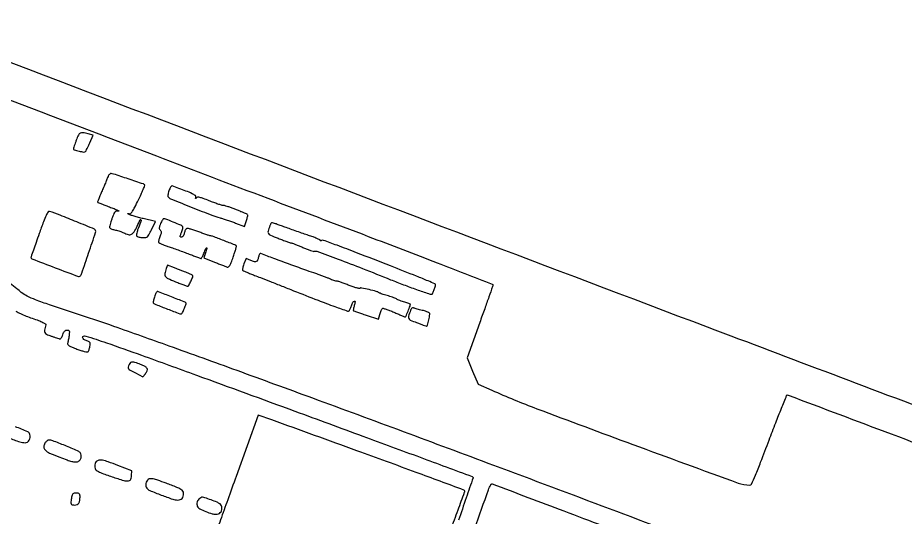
# Model space of a CAD drawing. Header units: metres. Extents: x 244 to 6504, y 133 to 4776.
# Drawn here: x 2424.9 to 2868.1, y 3287.6 to 3537.2 of the extents above; entities that cross this region are included whole.
import ezdxf

# ---------------------------------------------------------------- set-up
doc = ezdxf.new("R2010")
doc.units = ezdxf.units.M
doc.header["$MEASUREMENT"] = 0

msp = doc.modelspace()

# ---------------------------------------------------------------- linework, layer by layer
for points in [[(2417.15, 4385.34, 0.000003), (2246.3, 4080.82, 0.000001), (2074.73, 3775.01, 0.023956), (2073.04, 3771.63, 0.013766), (2072.25, 3769.69, 0.00035), (2068.91, 3760.81, 0.000748), (2065.01, 3750.38, 0.00051), (2060.61, 3738.51, -0.002034), (2053.66, 3719.92, -0.009158), (2049.35, 3709.15, -0.010696), (2044.96, 3699.33, -0.003491), (2038.08, 3685.02, -0.00099), (2033.73, 3676.19, -0.001638), (2030.03, 3668.76, -0.000121), (2026.68, 3662.11, -0.283312), (2026.5, 3662, -0.093472), (2026.26, 3662.05, -0.000019), (2015.13, 3666.4, -0.000419), (2002.8, 3671.24, -0.000254), (1988.21, 3676.98, 0.000593)], [(2390.74, 4302.36, -0.000001), (2436.6, 4383.87, -0.253439)], [(2334.25, 3529.25, 0.000245), (2417.3, 3497.44, 0.000248), (2494.08, 3468.12, 0.000634), (2549.72, 3446.98, -0.000453), (2599.93, 3427.93, -0.00134), (2634.37, 3414.72, -0.000107), (2661.84, 3404.1, -0.368533), (2662.15, 3403.51, -0.031666), (2661.97, 3402.87, -0.000242), (2660.15, 3397.7, -0.000899), (2658.06, 3391.77, -0.000577), (2655.6, 3384.91), (2649.24, 3367.16), (2652.02, 3360.63), (2654.81, 3354.1), (2661.63, 3351.06, 0.014826), (2684.07, 3341.83, 0.001979), (2732.03, 3323.96, 0.000511), (2784.62, 3304.67, 0.087867), (2790.52, 3303.63, 0.294605), (2791.27, 3304.11, 0.005712), (2793.22, 3308.55, 0.008349), (2795.88, 3315.11, 0.001975), (2800.09, 3326.15, -0.00217), (2803.39, 3334.78, -0.003571), (2806.27, 3342.05, -0.000549), (2808.86, 3348.45, -0.305228), (2809.18, 3348.67, -0.090348), (2809.66, 3348.58, -0.000003), (2861.11, 3329.19, -0.000175), (2917.85, 3307.78, -0.000105), (2985.13, 3282.36, 0.000001), (3054.44, 3256.15, 0.000001), (3117.63, 3232.25, 0.000001), (3170.61, 3212.21, 0.000007)], [(5649.78, 2908.29, -0.000001), (5592.12, 2927.27, -0.000136)], [(1770.95, 4232.21, -0.000001), (1756.31, 4203.53, -0.092463)], [(2646.3, 3262.65, -0.000119), (2659.92, 3301.3, -0.053699), (2661.09, 3303.76, -0.026318), (2661.23, 3303.96, -0.032967), (2661.39, 3304.13, -0.034838), (2661.53, 3304.25, -0.161599), (2661.63, 3304.29, -0.090547), (2661.8, 3304.26, -0.000001), (2697.55, 3290.75, -0.000089), (2736.9, 3275.88, -0.000053), (2783.6, 3258.21, -0.000424)], [(2356.38, 4565.48, -0.000006), (2331, 4482.37, -0.122858)], [(2166.88, 2385.74, -0.000003), (2059.01, 2428.09, -0.099946)], [(3110.93, 3253.38, 0.000013), (3012.15, 3290.74, 0.000016), (2894.73, 3335.15, 0.000013), (2769.32, 3382.57, -0.00051), (2533.81, 3471.88, -0.000503), (2297.42, 3562.08, -0.000023), (2063.26, 3651.71, -0.089134), (2058.39, 3654.65, -0.252954), (2058.24, 3655.06, -0.00055), (2059.22, 3661.9, -0.003408), (2060.39, 3669.64, -0.002087), (2061.88, 3678.76), (2065.84, 3702.46), (2077.4, 3733.66), (2088.96, 3764.86), (2106.7, 3796.48, 0.000002), (2119.15, 3818.66), (2165.06, 3900.45)], [(1593.92, 2905.57, -0.000004), (1514.48, 2912.51, -0.000011), (1436.43, 2919.33, -0.007054)], [(3277.66, 3166.01, -0.000003), (3312.3, 3149.56, -0.000078)], [(1818.98, 2759.08, 0.000018), (1857.04, 2862.14, 0.000008), (1895.3, 2965.72, 0.303576)], [(2076.79, 3628.02, -0.000014), (2129.58, 3607.84, -0.000367)], [(1962.55, 2966.54, 0.00014), (1986.93, 2957.13, 0.000002), (2009.06, 2948.59, 0.092301)], [(1716.95, 2894.91, -0.000001), (1705.81, 2895.88, -0.000045)], [(2910.82, 2101.23, -0.000002), (2871.64, 2116.15, -0.08954)], [(1989.74, 2610.17, -0.000005), (1937.37, 2630.58, -0.000013)], [(2423.93, 3390.53, 0.01656), (2426.25, 3389.35, 0.015168), (2429.03, 3388.14, 0.012206), (2432.09, 3387.01, -0.00731), (2435.31, 3385.85, -0.024281), (2437.37, 3384.96, -0.032465), (2438.64, 3384.23, -0.327871), (2438.83, 3383.7, 0.021132), (2438.19, 3381.09, 0.163262), (2438.35, 3379.86, 0.177032), (2439.21, 3379.02, 0.025783), (2441.52, 3378.13, -0.000693), (2442.93, 3377.66, -0.000859), (2444.24, 3377.22, -0.000702), (2445.35, 3376.85, -0.006432), (2445.82, 3376.68, 0.264355), (2446.17, 3376.74, 0.063193), (2446.59, 3377.18, 0.04868), (2447.01, 3377.88, 0.03093), (2447.36, 3378.77, -0.029968), (2447.8, 3379.86, -0.07463), (2448.28, 3380.58, -0.103857), (2448.84, 3380.99, -0.105456), (2449.51, 3381.13, -0.079939), (2450.23, 3381.01, -0.234682), (2450.59, 3380.67, -0.10551), (2450.67, 3379.95, -0.011352), (2450.48, 3378.28, -0.007091), (2450.31, 3377.12, -0.007508), (2450.1, 3375.99, -0.007214), (2449.89, 3375.02, -0.033701), (2449.73, 3374.48, 0.281972), (2449.84, 3373.92, 0.070688), (2450.58, 3373.3, 0.037588), (2452.01, 3372.58, 0.009704), (2454.4, 3371.63, 0.012329), (2456.37, 3370.94, 0.018757), (2458.11, 3370.46, 0.01382), (2459.54, 3370.16, 0.254776), (2459.96, 3370.3, 0.082404), (2460.19, 3370.65, 0.018327), (2460.46, 3371.31, 0.018558), (2460.72, 3372.1, 0.016965), (2460.92, 3372.94, 0.028977), (2461.11, 3374.15, 0.153661), (2460.97, 3374.79, 0.152163), (2460.48, 3375.25, 0.028247), (2459.34, 3375.72, -0.080014), (2457.92, 3376.48, -0.176237), (2457.27, 3377.5, -0.399334), (2457.65, 3378.13, -0.141446), (2458.81, 3378.12, -0.010657), (2469.13, 3374.77, -0.002367), (2486.64, 3368.57, -0.001462), (2514.1, 3358.61, -0.000288), (2563.3, 3340.58, -0.000247), (2597.24, 3328.1, -0.000408), (2625.89, 3317.53, -0.000016), (2651.76, 3307.95, -0.105743), (2652.17, 3307.69, -0.288585), (2652.26, 3307.29, -0.000237), (2648.84, 3297.28, -0.002313), (2644.94, 3286.06, -0.001401)], [(2401.84, 3342.3, -0.000063), (2410.27, 3367.16, -0.00009), (2418.65, 3391.81, -0.056521)], [(2889.08, 3227.98, 0.000512), (2778.11, 3270.04, 0.000722), (2662.65, 3313.46, 0.00149), (2572.21, 3347.03, 0.000845), (2534.41, 3360.86, 0.001181), (2500.57, 3373.08, 0.0012), (2472.8, 3382.96, 0.005636), (2456.76, 3388.42, -0.001273), (2440.78, 3393.71, -0.010989), (2433.72, 3396.24, -0.025183), (2429.59, 3398.06, -0.053465), (2426.66, 3399.96, 0.003301), (2424.36, 3401.79, 0.000232), (2417.9, 3406.88, 0.000328)], [(2960.3, 3189.89, -0.000004), (2968.51, 3186.66, -0.000027)], [(2641.15, 3281.4, 0.001238), (2644.78, 3291.26, 0.000168), (2647.99, 3300.04, 0.092403), (2648.08, 3300.59, 0.3087), (2647.67, 3301.17, 0.000132), (2623.9, 3309.96, 0.001464), (2594.28, 3320.8, 0.000515), (2551.71, 3336.19), (2545, 3338.61), (2533.95, 3308.02, 0.000658), (2529.71, 3296.25, 0.001066), (2526.14, 3286.23, 0.000131), (2522.99, 3277.3, 0.087703)], [(2420.27, 3327.27, 0.009375), (2425.91, 3325.25, 0.081397), (2428.54, 3324.82, 0.139385), (2429.72, 3325.16, 0.120314), (2430.63, 3326.09, 0.107032), (2431.09, 3327.43, 0.092045), (2430.98, 3328.92, 0.230327), (2429.83, 3330.26, 0.009123), (2423.68, 3332.8, 0.012761)]]:
    msp.add_lwpolyline(points, format="xyb")
for points in [[(2454.09, 3475.96, 0.003116), (2453.55, 3474.44, 0.004547), (2453.09, 3473.1, 0.002304), (2452.72, 3471.96, 0.077597), (2452.68, 3471.67, 0.334821), (2453.08, 3471.14, 0.014992), (2455.47, 3470.53, 0.01624), (2457.88, 3470.08, 0.244054), (2458.67, 3470.34, 0.06908), (2458.96, 3470.73, 0.005817), (2459.53, 3471.84, 0.007643), (2460.18, 3473.19, 0.005835), (2460.86, 3474.68), (2462.53, 3478.47), (2460.09, 3479.15, 0.024242), (2457.41, 3479.75, 0.167365), (2456.11, 3479.54, 0.162006), (2455.18, 3478.57, 0.022346)], [(2469.95, 3457.81, -0.00504), (2469.59, 3456.92, -0.000721), (2468.84, 3455.11, -0.000819), (2467.95, 3452.98, -0.000699), (2466.99, 3450.73, 0.003442), (2466.1, 3448.58, 0.005609), (2465.37, 3446.73, 0.001359), (2464.76, 3445.13, 0.294418), (2464.79, 3444.97, 0.102753), (2464.95, 3444.87, 0.00047), (2466.76, 3444.16, 0.002201), (2468.82, 3443.36, 0.001385), (2471.24, 3442.44, -0.005233), (2473.52, 3441.56, -0.015332), (2475.07, 3440.88, -0.078509), (2475.52, 3440.58, -0.745187), (2475.46, 3440.45, 0.051831), (2474.19, 3440.54, 0.192724), (2473.48, 3440.23, 0.096881), (2472.9, 3439.35, 0.008303), (2471.92, 3436.85, 0.01386), (2471.38, 3435.28, 0.01934), (2470.99, 3433.85, 0.016062), (2470.76, 3432.67, 0.180529), (2470.85, 3432.2, 0.132918), (2471.16, 3431.91, 0.026937), (2471.85, 3431.59, 0.026665), (2472.72, 3431.3, 0.022216), (2473.67, 3431.08, -0.019178), (2474.72, 3430.84, -0.013485), (2475.87, 3430.49, -0.013633), (2476.96, 3430.11, -0.027593), (2477.79, 3429.73, 0.054329), (2480.08, 3428.84, 0.180412), (2481.66, 3428.98, 0.142729), (2482.99, 3430.18, 0.030047), (2484.49, 3432.97, -0.003022), (2486.05, 3436.29, -0.550955), (2486.37, 3436.33, -0.264511), (2486.45, 3435.81, -0.002655), (2485.1, 3432.2, 0.017553), (2484.62, 3430.78, 0.026204), (2484.3, 3429.5, 0.024924), (2484.16, 3428.48, 0.222028), (2484.31, 3428.06, 0.114062), (2484.68, 3427.83, 0.023097), (2485.43, 3427.61, 0.023259), (2486.34, 3427.43, 0.01994), (2487.31, 3427.33, 0.042556), (2488.82, 3427.36, 0.157841), (2489.68, 3427.74, 0.090264), (2490.4, 3428.67, 0.008809), (2491.69, 3431.25), (2493.64, 3435.33), (2487.56, 3436.8, -0.005459), (2485.17, 3437.41, -0.007094), (2482.99, 3438.03, -0.00546), (2481.18, 3438.59, -0.062313), (2480.5, 3438.9, -0.002631), (2479.91, 3439.27, -0.333674), (2479.88, 3439.35, -0.413457), (2479.95, 3439.38, -0.002954), (2480.59, 3439.19, 0.279924), (2481.28, 3439.37, 0.049359), (2482.17, 3440.47, 0.027699), (2483.34, 3442.51, 0.006059), (2485.12, 3446.14, 0.003566), (2486.43, 3448.95, 0.005825), (2487.5, 3451.35, 0.001439), (2488.39, 3453.45, 0.307004), (2488.35, 3453.65, 0.113918), (2487.59, 3454.12, 0.000746), (2480.07, 3456.65, 0.001021), (2472.68, 3459.1, 0.079806), (2471.47, 3459.3, 0.13285), (2471.07, 3459.19, 0.062009), (2470.63, 3458.86, 0.055029), (2470.24, 3458.38, 0.050655)], [(2500.38, 3450.69, 0.021215), (2500.05, 3449.56, 0.036819), (2499.9, 3448.59, 0.044414), (2499.9, 3447.85, 0.193397), (2500.09, 3447.47, 0.083356), (2501.61, 3446.54, 0.001071), (2512, 3442.37, 0.002532), (2521.79, 3438.54, 0.026535), (2525.88, 3437.2, -0.010601), (2527.46, 3436.74, -0.004761), (2529.52, 3436.07, -0.004711), (2531.68, 3435.32, -0.006393), (2533.61, 3434.6), (2538.04, 3432.89), (2539.05, 3435.86, 0.008069), (2539.66, 3437.76, 0.106255), (2539.73, 3438.49, 0.22186), (2539.44, 3438.95, 0.051265), (2538.6, 3439.38, -0.003316), (2537.78, 3439.7, -0.000662), (2536.32, 3440.28, -0.000701), (2534.62, 3440.96, -0.000653), (2532.88, 3441.67, 0.009154), (2531.17, 3442.33, 0.010901), (2529.52, 3442.89, 0.00977), (2528.12, 3443.3, 0.066936), (2527.41, 3443.4, -0.073475), (2526.65, 3443.51, -0.006934), (2524.86, 3444.08, -0.008759), (2522.73, 3444.83, -0.006786), (2520.44, 3445.72, 0.007046), (2517.54, 3446.84, 0.031115), (2515.78, 3447.37, 0.056784), (2514.67, 3447.5, 0.241737), (2514.09, 3447.21, -0.011494), (2513.81, 3446.83, -0.453782), (2513.72, 3446.83, -0.266439), (2513.69, 3446.95, -0.007963), (2513.84, 3447.47, 0.322147), (2513.57, 3448.29, 0.046702), (2511.97, 3449.25, 0.0212), (2508.8, 3450.6, 0.002815), (2501.98, 3453.13, 0.293314), (2501.65, 3453.05, 0.049232), (2501.21, 3452.52, 0.040544), (2500.77, 3451.71, 0.025259)], [(2435.56, 3429.29, 0.001054), (2434, 3424.86, 0.001677), (2432.68, 3421.07, 0.000337), (2431.53, 3417.72, 0.082488), (2431.48, 3417.41, 0.310524), (2431.97, 3416.7, 0.000831), (2443.56, 3412.27, 0.000828), (2455.16, 3407.88, 0.313316), (2455.99, 3408.09, 0.095967), (2456.82, 3409.53, 0.001195), (2460.28, 3419.6, 0.00076), (2463.78, 3429.92, 0.163264), (2463.78, 3430.95, 0.217565), (2463.28, 3431.49, 0.000676), (2454.31, 3435.19, 0.004034), (2446.08, 3438.49, 0.014), (2440.69, 3440.43, 0.344937), (2439.98, 3440.17, 0.031849), (2439.04, 3438.41, 0.01923), (2437.73, 3435.27, 0.00343)], [(2496.19, 3434.29, 0.01549), (2495.7, 3432.98, 0.067701), (2495.54, 3432.17, 0.122686), (2495.65, 3431.6, 0.118158), (2496.01, 3431.14, -0.104625), (2496.39, 3430.69, -0.121996), (2496.52, 3430.15, -0.070551), (2496.41, 3429.39, -0.016448), (2496.01, 3428.16, 0.006873), (2495.69, 3427.22, 0.007983), (2495.41, 3426.32, 0.007214), (2495.19, 3425.56, 0.046408), (2495.12, 3425.16, 0.294104), (2495.31, 3424.82, 0.014324), (2496.5, 3424.21, 0.019462), (2498.04, 3423.55, 0.012396), (2499.88, 3422.91, -0.004616), (2502.13, 3422.15, -0.002295), (2504.97, 3421.15, -0.002277), (2507.91, 3420.08, -0.003344), (2510.48, 3419.12, 0.00137), (2512.72, 3418.27, 0.002158), (2514.65, 3417.55, 0.000521), (2516.34, 3416.94, 0.087507), (2516.54, 3416.9, 0.278145), (2516.67, 3416.98, 0.006251), (2517.03, 3417.68, 0.012254), (2517.43, 3418.54, 0.007755), (2517.85, 3419.55, -0.006092), (2518.78, 3421.8, -0.245352), (2519.18, 3422.13, -0.572577), (2519.38, 3421.91, -0.006967), (2518.65, 3419.72), (2517.79, 3417.23), (2523.07, 3415.1, 0.001458), (2525.18, 3414.26, 0.00183), (2527.14, 3413.49, 0.001464), (2528.78, 3412.85, 0.014395), (2529.48, 3412.61, 0.235511), (2530.14, 3412.71, 0.103577), (2530.75, 3413.37, 0.043503), (2531.45, 3414.8, 0.007804), (2532.47, 3417.58, 0.005202), (2533.16, 3419.65, 0.008333), (2533.71, 3421.42, 0.003022), (2534.13, 3422.94, 0.275185), (2534.07, 3423.16, 0.097394), (2533.31, 3423.65, 0.001147), (2527.75, 3425.83, 0.001203), (2522.19, 3427.99, 0.092173), (2521.26, 3428.16, -0.078159), (2520.78, 3428.24, -0.003666), (2519.22, 3428.75, -0.005974), (2517.37, 3429.41, -0.004251), (2515.31, 3430.18, 0.009726), (2513.25, 3430.93, 0.013651), (2511.38, 3431.51, 0.009889), (2509.82, 3431.91, 0.151369), (2509.26, 3431.88, 0.138077), (2508.92, 3431.62, 0.040341), (2508.56, 3431.06, 0.037182), (2508.23, 3430.33, 0.032364), (2508, 3429.53, -0.042081), (2507.76, 3428.75, -0.05445), (2507.41, 3428.1, -0.065529), (2507, 3427.65, -0.178625), (2506.6, 3427.5, -0.141978), (2506.17, 3427.63, -0.264549), (2506.01, 3427.94, -0.082867), (2506.13, 3428.57, -0.009306), (2506.67, 3429.94, 0.023347), (2507.02, 3430.9, 0.032735), (2507.24, 3431.8, 0.034247), (2507.32, 3432.52, 0.215342), (2507.18, 3432.86, 0.08679), (2506.25, 3433.47, 0.003584), (2502.56, 3435.04, 0.003327), (2498.83, 3436.58, 0.096053), (2497.81, 3436.77, 0.223901), (2497.52, 3436.63, 0.027472), (2497.08, 3436.04, 0.028242), (2496.62, 3435.24, 0.019719)], [(2550.79, 3433.3, 0.019665), (2549.88, 3430.54, 0.218436), (2550.05, 3429.42, 0.147151), (2551.04, 3428.58, 0.007686), (2554.93, 3426.98, 0.003765), (2557.14, 3426.13, 0.004646), (2559.22, 3425.38, 0.003853), (2560.97, 3424.77, 0.033871), (2561.76, 3424.56, -0.040706), (2562.52, 3424.35, -0.005891), (2564.02, 3423.78, -0.006644), (2565.78, 3423.05, -0.005642), (2567.62, 3422.24, 0.012026), (2569.43, 3421.47, 0.01656), (2571.09, 3420.88, 0.013214), (2572.48, 3420.47, 0.157512), (2573.03, 3420.5, -0.181977), (2574.2, 3420.51, -0.000994), (2584.87, 3416.54, -0.004135), (2597.01, 3411.89, -0.002635), (2611.07, 3406.29, 0.005771), (2617.47, 3403.78, 0.005506), (2624.02, 3401.39, 0.002786), (2630.01, 3399.31, 0.077368), (2631.63, 3399.02, 0.300346), (2632, 3399.26, 0.00952), (2632.73, 3400.96, 0.016457), (2633.36, 3402.67, 0.080012), (2633.52, 3403.68, 0.296716), (2633.18, 3404.2, 0.004638), (2629.77, 3405.67, 0.005342), (2624.08, 3407.99, 0.000589), (2611, 3413.16, 0.000972), (2594.09, 3419.77, 0.004547), (2584.31, 3423.47, 0.002198), (2577.51, 3425.94, 0.228209), (2576.55, 3425.84, -0.061018), (2576.29, 3425.72, -0.130173), (2576.08, 3425.71, -0.191554), (2575.94, 3425.81, -0.152612), (2575.89, 3425.98, 0.294923), (2575.71, 3426.25, 0.006509), (2574.19, 3426.92, 0.012648), (2572.32, 3427.65, 0.007942), (2570.09, 3428.41, -0.003569), (2567.44, 3429.3, -0.002022), (2564.25, 3430.41, -0.002019), (2561.03, 3431.55, -0.003323), (2558.32, 3432.54, 0.002568), (2556, 3433.4, 0.003845), (2553.96, 3434.13, 0.001638), (2552.21, 3434.73, 0.081873), (2551.85, 3434.79, 0.19994), (2551.62, 3434.69, 0.041069), (2551.33, 3434.35, 0.037305), (2551.04, 3433.87, 0.027539)], [(2545.1, 3417.62, -0.036311), (2544.61, 3415.98, -0.19972), (2543.99, 3415.32, -0.178064), (2543.04, 3415.26, -0.027961), (2541.25, 3415.89), (2538.92, 3416.86), (2537.83, 3414.13, 0.021159), (2537.45, 3413.06, 0.030482), (2537.22, 3412.07, 0.030779), (2537.13, 3411.28, 0.230225), (2537.27, 3410.94, 0.075248), (2537.68, 3410.68, 0.003378), (2539.2, 3410.02, 0.005608), (2541.03, 3409.27, 0.003977), (2543.1, 3408.46, -0.001997), (2546.03, 3407.33, -0.000442), (2551.03, 3405.37, -0.00046), (2556.8, 3403.1, -0.000443), (2562.64, 3400.79, 0.00199), (2574.82, 3396.01, 0.005924), (2583.21, 3392.87, 0.002274), (2589.6, 3390.6, 0.285559), (2590.4, 3390.77, 0.082087), (2590.59, 3391.04, 0.011249), (2590.89, 3391.65, 0.012673), (2591.2, 3392.41, 0.010407), (2591.5, 3393.23, -0.029296), (2592.26, 3395.09, -0.252205), (2592.97, 3395.6, -0.501562), (2593.36, 3395.19, -0.036055), (2592.95, 3393.42, 0.012683), (2592.69, 3392.5, 0.019151), (2592.52, 3391.69, 0.01442), (2592.43, 3391.03, 0.247986), (2592.51, 3390.83, 0.091801), (2592.74, 3390.69, 0.001013), (2594.49, 3390.07, 0.00312), (2596.52, 3389.36, 0.002023), (2598.88, 3388.57), (2604.97, 3386.55), (2605.75, 3388.97, -0.00946), (2606.08, 3389.94, -0.011502), (2606.42, 3390.82, -0.010133), (2606.74, 3391.56, -0.075139), (2606.95, 3391.87, -0.284328), (2607.31, 3391.98, -0.009534), (2608.8, 3391.53, -0.015463), (2610.6, 3390.9, -0.009843), (2612.66, 3390.05, 0.002849), (2614.71, 3389.17, 0.004285), (2616.52, 3388.43, 0.001796), (2618.07, 3387.81, 0.093862), (2618.38, 3387.75, 0.302439), (2618.69, 3387.96, 0.002833), (2619.78, 3390.61, 0.006101), (2620.77, 3393.13, 0.090317), (2620.94, 3394.06, 0.321947), (2620.9, 3394.12, 0.00124), (2620.11, 3394.38, 0.005447), (2619.2, 3394.67, 0.00332), (2618.12, 3394.99, -0.012357), (2616.94, 3395.37, -0.010986), (2615.74, 3395.82, -0.011098), (2614.68, 3396.27, -0.033017), (2613.98, 3396.64, 0.039517), (2613.25, 3397.01, 0.011246), (2612.07, 3397.48, 0.011251), (2610.71, 3397.94, 0.011698), (2609.34, 3398.34, -0.008381), (2608.03, 3398.71, -0.010255), (2606.81, 3399.11, -0.008889), (2605.8, 3399.48, -0.069349), (2605.37, 3399.72, 0.094848), (2603.94, 3400.42, 0.010264), (2600.37, 3401.33, 0.006957), (2596.67, 3402.13, 0.190608), (2595.7, 3401.96, -0.199481), (2595.22, 3401.88, -0.010984), (2593.71, 3402.28, -0.015631), (2591.89, 3402.86, -0.010679), (2589.87, 3403.63, 0.005944), (2587.85, 3404.41, 0.008678), (2586.05, 3405.05, 0.004904), (2584.52, 3405.55, 0.135419), (2584.11, 3405.57, -0.129595), (2583.73, 3405.57, -0.010784), (2582.77, 3405.87, -0.013819), (2581.64, 3406.29, -0.01022), (2580.41, 3406.81, 0.009508), (2578.97, 3407.42, 0.005223), (2577.19, 3408.12, 0.005204), (2575.36, 3408.79, 0.008293), (2573.79, 3409.32, -0.008647), (2569.31, 3410.84, -0.001637), (2561.19, 3413.77, -0.001867), (2552.76, 3416.88, -0.004048), (2546.31, 3419.34, 0.246037), (2545.98, 3419.31, 0.092223), (2545.64, 3418.97, 0.062811), (2545.33, 3418.39, 0.036065)], [(2499, 3411.81, 0.037904), (2498.27, 3409.32, 0.210235), (2498.54, 3407.99, 0.130836), (2499.81, 3406.93, 0.011817), (2503.65, 3405.26, 0.003055), (2505.83, 3404.39, 0.004527), (2507.75, 3403.66, 0.002101), (2509.4, 3403.06, 0.087048), (2509.77, 3402.99, 0.278047), (2510.22, 3403.26, 0.008974), (2511.21, 3405.23, 0.014463), (2512.09, 3407.19, 0.098383), (2512.3, 3408.23, 0.261306), (2512.17, 3408.45, 0.014677), (2511.47, 3408.85, 0.019491), (2510.56, 3409.29, 0.012763), (2509.48, 3409.73, -0.00181), (2508.15, 3410.23, -0.000886), (2506.47, 3410.89, -0.000879), (2504.71, 3411.57, -0.001276), (2503.17, 3412.19), (2499.68, 3413.58)], [(2493.15, 3397.63, 0.008516), (2492.85, 3396.57, 0.013237), (2492.63, 3395.65, 0.007418), (2492.49, 3394.89, 0.256911), (2492.54, 3394.72, 0.090055), (2493.86, 3393.89, 0.002954), (2499.68, 3391.61, 0.001692), (2505.74, 3389.29, 0.184009), (2506.6, 3389.29, 0.195433), (2507.18, 3389.83, 0.012433), (2508.11, 3392, 0.010175), (2508.96, 3394.23, 0.332393), (2508.8, 3394.75, 0.06317), (2507.97, 3395.21, 0.000629), (2501.65, 3397.7, 0.00044), (2495.21, 3400.22, 0.0934), (2494.56, 3400.34, 0.250552), (2494.28, 3400.19, 0.027229), (2493.9, 3399.54, 0.028222), (2493.5, 3398.67, 0.018992)], [(2621.03, 3390.97, 0.01363), (2620.01, 3388, 0.193394), (2620.1, 3386.91, 0.177079), (2620.92, 3386.12, 0.011075), (2624.07, 3384.84, 0.002785), (2625.83, 3384.18, 0.004142), (2627.38, 3383.62, 0.001862), (2628.7, 3383.17, 0.082648), (2628.99, 3383.12, 0.340564), (2629.51, 3383.53, 0.011593), (2630.16, 3386.24, 0.01255), (2630.68, 3388.98, 0.256204), (2630.41, 3389.75, 0.090406), (2630.04, 3389.97, 0.010526), (2629.13, 3390.3, 0.012366), (2628.03, 3390.65, 0.009814), (2626.82, 3390.96, -0.0042), (2625.57, 3391.28, -0.004399), (2624.34, 3391.61, -0.004225), (2623.29, 3391.91, -0.019443), (2622.69, 3392.12, 0.104303), (2622.18, 3392.2, 0.140276), (2621.73, 3392.05, 0.106969), (2621.36, 3391.64, 0.044921)], [(2480.52, 3363.95, 0.059093), (2480.01, 3362.63, 0.224351), (2480.17, 3361.78, 0.11175), (2481.05, 3361.01, 0.010546), (2483.62, 3359.68), (2487.41, 3357.82), (2488.62, 3359.32, 0.074399), (2489.49, 3360.8, 0.222072), (2489.43, 3361.94, 0.149882), (2488.43, 3362.94, 0.030707), (2486.13, 3363.97, 0.010593), (2483.42, 3364.94, 0.081277), (2482.09, 3365.15, 0.175879), (2481.24, 3364.83, 0.094947)], [(2438.4, 3324.54, 0.146117), (2437.86, 3322.72, 0.207602), (2438.52, 3321.2, 0.082553), (2440.81, 3319.68, 0.012689), (2445.87, 3317.56, 0.006702), (2449.5, 3316.2, 0.024487), (2451.85, 3315.48, 0.038986), (2453.5, 3315.2, 0.105401), (2454.67, 3315.34, 0.12462), (2455.8, 3316.08, 0.11616), (2456.48, 3317.28, 0.117092), (2456.55, 3318.66, 0.128097), (2455.98, 3319.87, 0.120556), (2454.69, 3320.82, 0.003684), (2448.5, 3323.38, 0.004479), (2442.36, 3325.79, 0.091633), (2440.41, 3326.15, 0.125664), (2439.97, 3326.04, 0.044415), (2439.43, 3325.67, 0.04068), (2438.88, 3325.15, 0.037655)], [(2464.07, 3315.42, 0.121647), (2463.5, 3314.46, 0.07736), (2463.3, 3313.17, 0.079382), (2463.51, 3311.92, 0.144877), (2464.1, 3311.08, 0.078591), (2466.23, 3309.88, 0.007242), (2471.95, 3307.84, 0.006108), (2477.79, 3305.93, 0.105227), (2479.78, 3305.74, 0.056377), (2480.69, 3305.96, 0.15064), (2481.22, 3306.35, 0.112821), (2481.52, 3307.05, 0.02481), (2481.7, 3308.37), (2481.9, 3310.79), (2474.87, 3313.5, 0.00833), (2470.04, 3315.28, 0.039915), (2467.2, 3316.02, 0.078651), (2465.35, 3316.05, 0.163214)], [(2490.03, 3306.43, 0.122898), (2489.28, 3305.62, 0.081457), (2488.86, 3304.41, 0.081761), (2488.85, 3303.14, 0.125699), (2489.27, 3302.14, 0.132018), (2490.79, 3300.97, 0.006935), (2496.54, 3298.68, 0.009006), (2502.26, 3296.61, 0.082569), (2504.86, 3296.17, 0.088827), (2506.06, 3296.39, 0.128757), (2506.93, 3297, 0.114246), (2507.47, 3298.03, 0.060646), (2507.65, 3299.46, 0.14413), (2507.32, 3300.62, 0.11835), (2506.39, 3301.51, 0.039774), (2504.35, 3302.51, 0.003552), (2499.01, 3304.57, 0.005448), (2494.8, 3306.11, 0.033614), (2492.58, 3306.72, 0.071249), (2491.14, 3306.81, 0.126294)], [(2451.77, 3297.58, 0.013999), (2451.38, 3295.32, 0.127787), (2451.49, 3294.33, 0.243597), (2452.04, 3293.84, 0.062088), (2453.26, 3293.69, 0.104153), (2454.52, 3293.95, 0.153569), (2455.36, 3294.69, 0.103281), (2455.83, 3296.03, 0.032121), (2455.98, 3298.16, 0.060145), (2455.89, 3298.92, 0.16914), (2455.61, 3299.36, 0.134511), (2455.07, 3299.59, 0.032893), (2454.09, 3299.65, 0.043046), (2453.06, 3299.56, 0.1401), (2452.46, 3299.27, 0.128269), (2452.07, 3298.68, 0.033577)], [(2515.33, 3296.62, 0.079862), (2514.67, 3295.71, 0.08438), (2514.34, 3294.66, 0.086222), (2514.39, 3293.58, 0.088335), (2514.8, 3292.58, 0.144949), (2515.79, 3291.72, 0.013496), (2518.81, 3290.44, 0.016951), (2521.9, 3289.34, 0.076819), (2523.78, 3289.05, 0.082658), (2525.05, 3289.26, 0.112033), (2526.04, 3289.87, 0.113324), (2526.65, 3290.84, 0.086029), (2526.87, 3292.08, 0.105159), (2526.61, 3293.3, 0.126296), (2525.89, 3294.21, 0.063299), (2524.41, 3295.06, 0.010803), (2521.38, 3296.25, 0.005799), (2518.36, 3297.32, 0.06724), (2517.13, 3297.57, 0.150452), (2516.27, 3297.36, 0.062438)]]:
    msp.add_lwpolyline(points, format="xyb", close=True)

doc.saveas('drawing.dxf')
